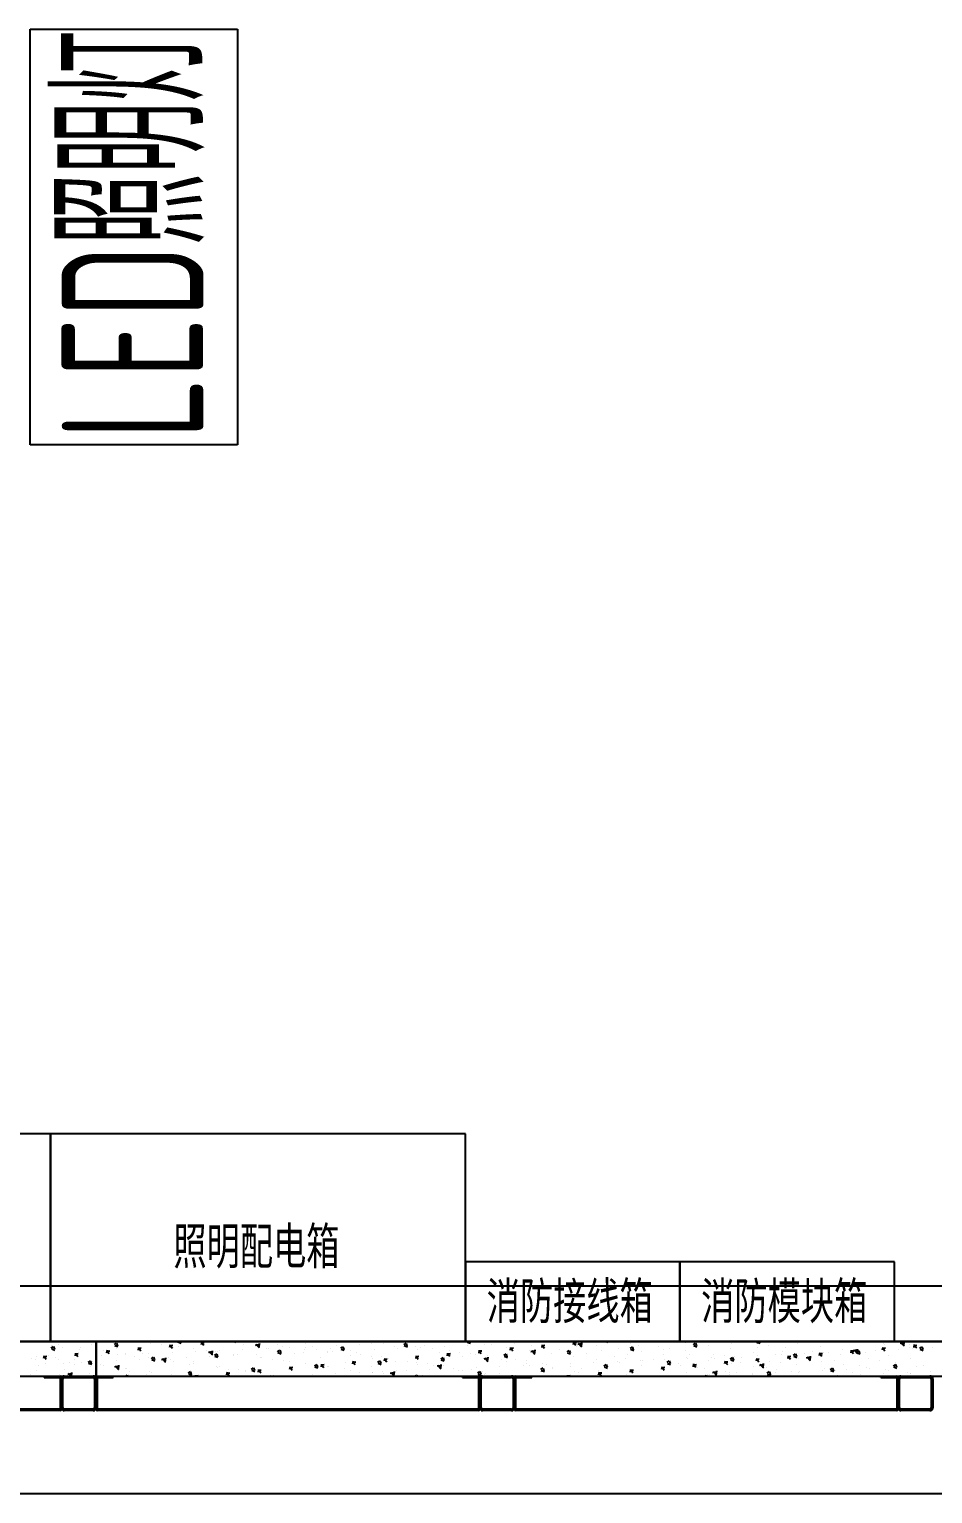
# Model space of a CAD drawing. Extents: x 758840 to 1108724, y -102573 to 143521.
# Drawn here: x 851206 to 852511, y 64583 to 66698 of the extents above; entities that cross this region are included whole.
import ezdxf

# ---------------------------------------------------------------- set-up
doc = ezdxf.new("R2010")
doc.units = 0
doc.header["$LTSCALE"] = 1000
doc.header["$MEASUREMENT"] = 0
doc.layers.add('02电气-设备', color=255, linetype='Continuous')
doc.layers.add('02电气-设备基础', color=252, linetype='Continuous')
doc.styles.add('_TEL_DIM', font='SIMPLEX', dxfattribs={"width": 0.8, "height": 3.5, "bigfont": 'HZTXT'})
doc.styles.add('Huarun_ziti', font='gbenor.shx', dxfattribs={"width": 0.7, "bigfont": 'gbcbig.shx'})

# ---------------------------------------------------------------- blocks, each defined once
blk = doc.blocks.new('BD4-PAL0101-HVPM02')
at = {"layer": '02电气-设备'}
for p, q in [((8382498, -4148199.4), (8382498, -4147599.4)), ((8382498, -4147599.4), (8382798, -4147599.4)), ((8382798, -4147599.4), (8382798, -4148199.4)), ((8382798, -4148199.4), (8382498, -4148199.4)), ((8382527.4, -4149194.4), (8382027.4, -4149194.4)), ((8382527.4, -4149494.4), (8382527.4, -4149194.4)), ((8383127.4, -4149194.4), (8382527.4, -4149194.4)), ((8382527.4, -4149194.4), (8382527.4, -4149494.4)), ((8383127.4, -4149494.4), (8383127.4, -4149194.4)), ((8383437.4, -4149379.4), (8383127.4, -4149379.4)), ((8383127.4, -4149379.4), (8383127.4, -4149494.4)), ((8383747.4, -4149379.4), (8383437.4, -4149379.4)), ((8383437.4, -4149379.4), (8383437.4, -4149494.4)), ((8383437.4, -4149494.4), (8383437.4, -4149379.4)), ((8383747.4, -4149494.4), (8383747.4, -4149379.4)), ((8381447.4, -4149494.4), (8394807.4, -4149494.4)), ((8382593.4, -4149494.4), (8381457.4, -4149494.4)), ((8382027.4, -4149494.4), (8382527.4, -4149494.4)), ((8382506.1, -4149494.4), (8382506.1, -4149494.4)), ((8382527.4, -4149494.4), (8383127.4, -4149494.4)), ((8382528.7, -4149504), (8382531.9, -4149501.9)), ((8382529.1, -4149500.8), (8382529.1, -4149500.8)), ((8382529.3, -4149505.3), (8382533.8, -4149507)), ((8382531.9, -4149501.9), (8382533.2, -4149505.8)), ((8382539, -4149499.2), (8382539, -4149499.2)), ((8382545, -4149502.9), (8382545, -4149502.9)), ((8382569, -4149506.1), (8382569, -4149506.1)), ((8382571.6, -4149503.7), (8382571.6, -4149503.7)), ((8382586.7, -4149498.7), (8382586.7, -4149498.7)), ((8382593.4, -4149494.4), (8382593.4, -4149544.4)), ((8385657.7, -4149494.4), (8382593.4, -4149494.4)), ((8382593.4, -4149544.4), (8382593.4, -4149494.4)), ((8382620, -4149499), (8382623.2, -4149496.8)), ((8382620.6, -4149500.2), (8382625, -4149501.9)), ((8382623.1, -4149496.8), (8382624.4, -4149500.7)), ((8382623.7, -4149505), (8382623.7, -4149505)), ((8382655, -4149503.2), (8382654.3, -4149507.2)), ((8382655, -4149504.3), (8382658.8, -4149503.9)), ((8382655.1, -4149504.4), (8382658.1, -4149508)), ((8382668.5, -4149495.8), (8382668.5, -4149495.8)), ((8382672.5, -4149496.9), (8382672.5, -4149496.9)), ((8382688.4, -4149499), (8382688.4, -4149499)), ((8382700.5, -4149499.3), (8382699.8, -4149503.2)), ((8382700.6, -4149499.9), (8382700.6, -4149499.9)), ((8382700.6, -4149500.3), (8382704.4, -4149500)), ((8382700.6, -4149500.4), (8382703.7, -4149504)), ((8382711.8, -4149495.2), (8382716.3, -4149496.9)), ((8382712.4, -4149502.1), (8382712.4, -4149502.1)), ((8382715.3, -4149494.4), (8382715.7, -4149495.6)), ((8382733.6, -4149504.7), (8382733.6, -4149504.7)), ((8382746.1, -4149495.3), (8382745.4, -4149499.2)), ((8382746.1, -4149496.3), (8382749.9, -4149496)), ((8382746.1, -4149496.4), (8382749.2, -4149500)), ((8382791.1, -4149494.4), (8382790.9, -4149495.3)), ((8382793.3, -4149494.4), (8382794.8, -4149496.1)), ((8382805.3, -4149505.9), (8382805.3, -4149505.9)), ((8382806.2, -4149498.9), (8382806.2, -4149498.9)), ((8382823.8, -4149499.6), (8382829.4, -4149498.7)), ((8382824.4, -4149498.3), (8382829.3, -4149503.4)), ((8382829.2, -4149497.3), (8382828.5, -4149503.3)), ((8382830.5, -4149496.8), (8382830.5, -4149496.8)), ((8382831.8, -4149495), (8382831.8, -4149495)), ((8382839.2, -4149504.5), (8382839.2, -4149504.5)), ((8382843.3, -4149505.3), (8382843.3, -4149505.3)), ((8382855.8, -4149498.2), (8382855.8, -4149498.2)), ((8382863.1, -4149501.3), (8382863.1, -4149501.3)), ((8382873.1, -4149503), (8382873.1, -4149503)), ((8382895.1, -4149505.4), (8382895.1, -4149505.4)), ((8382895.5, -4149497.7), (8382895.5, -4149497.7)), ((8382895.9, -4149503.4), (8382895.9, -4149503.4)), ((8382907, -4149501.6), (8382907, -4149501.6)), ((8382911.8, -4149505.5), (8382911.8, -4149505.5)), ((8382932.6, -4149504.1), (8382932.6, -4149504.1)), ((8382940.9, -4149500.2), (8382940.9, -4149500.2)), ((8382947.1, -4149504.2), (8382950.3, -4149502.1)), ((8382947.7, -4149505.5), (8382952.2, -4149507.2)), ((8382950.3, -4149502.1), (8382951.6, -4149505.9)), ((8382974.8, -4149498.7), (8382974.8, -4149498.7)), ((8382992, -4149497.5), (8382992, -4149497.5)), ((8382995.3, -4149505.8), (8382995.3, -4149505.8)), ((8383008.7, -4149497.3), (8383008.7, -4149497.3)), ((8383025, -4149502.3), (8383025, -4149502.3)), ((8383029.2, -4149504.4), (8383029.2, -4149504.4)), ((8383030.9, -4149494.5), (8383030.9, -4149494.5)), ((8383038.4, -4149499.1), (8383041.5, -4149497)), ((8383039, -4149500.4), (8383043.4, -4149502.1)), ((8383039.3, -4149499.5), (8383039.3, -4149499.5)), ((8383041.5, -4149497), (8383042.8, -4149500.8)), ((8383042.6, -4149495.9), (8383042.6, -4149495.9)), ((8383055.2, -4149501.6), (8383055.2, -4149501.6)), ((8383063.1, -4149503), (8383063.1, -4149503)), ((8383067.9, -4149500.9), (8383067.9, -4149500.9)), ((8383076.5, -4149494.4), (8383076.5, -4149494.4)), ((8383079.3, -4149504.7), (8383079.3, -4149504.7)), ((8383097, -4149501.5), (8383097, -4149501.5)), ((8383121.9, -4149494.4), (8383121.9, -4149494.4)), ((8383127.4, -4149494.4), (8383437.4, -4149494.4)), ((8383130.2, -4149495.3), (8383134.7, -4149497)), ((8383130.9, -4149500.1), (8383130.9, -4149500.1)), ((8383133.6, -4149494.4), (8383134.1, -4149495.7)), ((8383154.5, -4149498.9), (8383154.5, -4149498.9)), ((8383164.8, -4149498.7), (8383164.8, -4149498.7)), ((8383182.7, -4149495.5), (8383182.7, -4149495.5)), ((8383186.6, -4149503), (8383186.6, -4149503)), ((8383192.7, -4149503.2), (8383192, -4149507.2)), ((8383192.8, -4149504.2), (8383196.6, -4149503.9)), ((8383192.8, -4149504.3), (8383195.9, -4149508)), ((8383198.6, -4149497.6), (8383198.6, -4149497.6)), ((8383198.7, -4149497.2), (8383198.7, -4149497.2)), ((8383222.7, -4149500.8), (8383222.7, -4149500.8)), ((8383232.6, -4149495.8), (8383232.6, -4149495.8)), ((8383238.3, -4149499.2), (8383237.6, -4149503.2)), ((8383238.3, -4149500.2), (8383242.1, -4149499.9)), ((8383238.3, -4149500.3), (8383241.4, -4149504)), ((8383250.4, -4149494.8), (8383250.4, -4149494.8)), ((8383262.8, -4149506), (8383262.8, -4149506)), ((8383266.5, -4149494.4), (8383266.5, -4149494.4)), ((8383283.8, -4149495.2), (8383283.1, -4149499.2)), ((8383283.5, -4149495.1), (8383283.5, -4149495.1)), ((8383283.9, -4149496.3), (8383287.7, -4149495.9)), ((8383283.9, -4149496.3), (8383287, -4149500)), ((8383287.5, -4149501.2), (8383287.5, -4149501.2)), ((8383289.8, -4149498.4), (8383295.4, -4149497.5)), ((8383290.4, -4149497.1), (8383295.3, -4149502.2)), ((8383295.2, -4149496.1), (8383294.5, -4149502.1)), ((8383316.4, -4149499.9), (8383316.4, -4149499.9)), ((8383328.8, -4149494.4), (8383328.6, -4149495.2)), ((8383331.1, -4149494.4), (8383332.5, -4149496)), ((8383349, -4149504.4), (8383349, -4149504.4)), ((8383365.5, -4149504.3), (8383368.7, -4149502.2)), ((8383366, -4149496.8), (8383366, -4149496.8)), ((8383366.1, -4149505.6), (8383370.5, -4149507.3)), ((8383368.7, -4149502.2), (8383369.9, -4149506)), ((8383376.8, -4149499.9), (8383376.8, -4149499.9)), ((8383406.1, -4149502.1), (8383406.1, -4149502.1)), ((8383413.8, -4149506.3), (8383413.8, -4149506.3)), ((8383422, -4149504.2), (8383422, -4149504.2)), ((8383437.4, -4149494.4), (8383747.4, -4149494.4)), ((8383445.9, -4149496.5), (8383445.9, -4149496.5)), ((8383456.8, -4149499.2), (8383459.9, -4149497.1)), ((8383457.3, -4149500.5), (8383461.8, -4149502.2)), ((8383459.9, -4149497.1), (8383461.2, -4149501)), ((8383478, -4149500.6), (8383478, -4149500.6)), ((8383511, -4149505.3), (8383511, -4149505.3)), ((8383512.1, -4149496.8), (8383512.1, -4149496.8)), ((8383548.6, -4149495.4), (8383553.1, -4149497.1)), ((8383549.1, -4149503.1), (8383549.1, -4149503.1)), ((8383549.5, -4149498.1), (8383549.5, -4149498.1)), ((8383552, -4149494.4), (8383552.5, -4149495.9)), ((8383565.4, -4149500.2), (8383565.4, -4149500.2)), ((8383589.5, -4149503.4), (8383589.5, -4149503.4)), ((8383607.9, -4149497.5), (8383607.9, -4149497.5)), ((8383640.5, -4149502), (8383640.5, -4149502)), ((8383672.6, -4149506), (8383672.6, -4149506)), ((8383688.6, -4149506.4), (8383693.5, -4149511.5)), ((8383693.4, -4149505.4), (8383692.7, -4149511.4)), ((8383708.8, -4149496.2), (8383708.8, -4149496.2)), ((8383730.5, -4149503.1), (8383729.7, -4149507.1)), ((8383730.5, -4149504.2), (8383734.3, -4149503.8)), ((8383730.5, -4149504.3), (8383733.6, -4149507.9)), ((8383731.7, -4149497), (8383731.7, -4149497)), ((8383732.9, -4149499.4), (8383732.9, -4149499.4)), ((8383755.7, -4149497.1), (8383761.4, -4149496.3)), ((8383756.3, -4149495.9), (8383761.3, -4149501)), ((8383761.2, -4149494.9), (8383760.5, -4149500.9)), ((8383768.7, -4149503.4), (8383768.7, -4149503.4)), ((8383769.4, -4149498.2), (8383769.4, -4149498.2)), ((8383773, -4149504.7), (8383773, -4149504.7)), ((8383776, -4149499.1), (8383775.3, -4149503.1)), ((8383776.1, -4149500.2), (8383779.9, -4149499.9)), ((8383776.1, -4149500.3), (8383779.1, -4149503.9)), ((8383783.9, -4149504.5), (8383787.1, -4149502.3)), ((8383784.5, -4149505.7), (8383788.9, -4149507.4)), ((8383787, -4149502.3), (8383788.3, -4149506.2)), ((8383787.3, -4149505.3), (8383787.3, -4149505.3)), ((8383802.4, -4149503), (8383802.4, -4149503)), ((8382500.3, -4149518.8), (8382500.3, -4149518.8)), ((8382505.7, -4149520.6), (8382505.7, -4149520.6)), ((8382506.8, -4149515.6), (8382506.8, -4149515.6)), ((8382518.4, -4149515.2), (8382517.6, -4149519.2)), ((8382518.4, -4149516.2), (8382522.2, -4149515.9)), ((8382518.4, -4149516.3), (8382521.5, -4149520)), ((8382520.8, -4149525.9), (8382520.8, -4149525.9)), ((8382525.4, -4149514.5), (8382525.4, -4149514.5)), ((8382534.2, -4149517.4), (8382534.2, -4149517.4)), ((8382539.8, -4149520.3), (8382539.8, -4149520.3)), ((8382545.8, -4149525.9), (8382545.8, -4149525.9)), ((8382554.7, -4149524.5), (8382554.7, -4149524.5)), ((8382562.4, -4149520.9), (8382562.4, -4149520.9)), ((8382563.9, -4149511.2), (8382563.2, -4149515.2)), ((8382564, -4149512.3), (8382567.7, -4149511.9)), ((8382564, -4149512.3), (8382567, -4149516)), ((8382568.1, -4149515.9), (8382568.1, -4149515.9)), ((8382572.4, -4149524.8), (8382572.4, -4149524.8)), ((8382582.1, -4149524.5), (8382585.3, -4149522.4)), ((8382582.7, -4149525.8), (8382587.1, -4149527.5)), ((8382585.2, -4149522.4), (8382586.5, -4149526.2)), ((8382588.6, -4149523), (8382588.6, -4149523)), ((8382599.5, -4149527.3), (8382599.5, -4149527.3)), ((8382601.9, -4149514.5), (8382601.9, -4149514.5)), ((8382603.7, -4149507.7), (8382603.7, -4149507.7)), ((8382609.5, -4149507.2), (8382608.7, -4149511.2)), ((8382609.1, -4149511.4), (8382609.1, -4149511.4)), ((8382609.5, -4149508.3), (8382613.3, -4149507.9)), ((8382609.5, -4149508.4), (8382612.6, -4149512)), ((8382622.5, -4149521.6), (8382622.5, -4149521.6)), ((8382625, -4149513.5), (8382625, -4149513.5)), ((8382635.8, -4149513.1), (8382635.8, -4149513.1)), ((8382636.7, -4149512.5), (8382636.7, -4149512.5)), ((8382649.1, -4149516.6), (8382649.1, -4149516.6)), ((8382656.4, -4149520.2), (8382656.4, -4149520.2)), ((8382660.7, -4149511.4), (8382660.7, -4149511.4)), ((8382669.3, -4149517), (8382669.3, -4149517)), ((8382669.7, -4149511.6), (8382669.7, -4149511.6)), ((8382673.4, -4149519.4), (8382676.5, -4149517.3)), ((8382673.9, -4149520.7), (8382678.4, -4149522.4)), ((8382676.5, -4149517.3), (8382677.8, -4149521.2)), ((8382688.2, -4149520.6), (8382693.9, -4149519.7)), ((8382688.8, -4149519.3), (8382693.8, -4149524.5)), ((8382689.2, -4149521.9), (8382689.2, -4149521.9)), ((8382690.3, -4149518.7), (8382690.3, -4149518.7)), ((8382693.7, -4149518.3), (8382693, -4149524.4)), ((8382697.8, -4149517.7), (8382697.8, -4149517.7)), ((8382701.4, -4149521), (8382701.4, -4149521)), ((8382703.6, -4149510.2), (8382703.6, -4149510.2)), ((8382705.1, -4149524), (8382705.1, -4149524)), ((8382724.2, -4149517.3), (8382724.2, -4149517.3)), ((8382729.1, -4149527.2), (8382729.1, -4149527.2)), ((8382734.4, -4149525.8), (8382734.4, -4149525.8)), ((8382734.8, -4149524.1), (8382734.8, -4149524.1)), ((8382737.5, -4149508.8), (8382737.5, -4149508.8)), ((8382752.5, -4149507.4), (8382752.5, -4149507.4)), ((8382756, -4149510.1), (8382761.7, -4149509.2)), ((8382756.6, -4149508.8), (8382761.6, -4149513.9)), ((8382758, -4149515.9), (8382758, -4149515.9)), ((8382761.4, -4149507.8), (8382760.7, -4149513.9)), ((8382764.6, -4149514.4), (8382767.8, -4149512.2)), ((8382765.2, -4149515.6), (8382769.6, -4149517.3)), ((8382766.2, -4149509.1), (8382766.2, -4149509.1)), ((8382767.8, -4149512.2), (8382769, -4149516.1)), ((8382768.4, -4149509.5), (8382768.4, -4149509.5)), ((8382771.4, -4149507.3), (8382771.4, -4149507.3)), ((8382791.9, -4149514.4), (8382791.9, -4149514.4)), ((8382792.5, -4149512.7), (8382792.5, -4149512.7)), ((8382798.3, -4149513.2), (8382798.3, -4149513.2)), ((8382825.8, -4149513), (8382825.8, -4149513)), ((8382831.2, -4149518), (8382831.2, -4149518)), ((8382832.6, -4149518), (8382832.6, -4149518)), ((8382848.5, -4149520), (8382848.5, -4149520)), ((8382855.9, -4149509.3), (8382859, -4149507.1)), ((8382856.4, -4149510.5), (8382860.9, -4149512.3)), ((8382859, -4149507.2), (8382860.3, -4149511)), ((8382859.7, -4149511.6), (8382859.7, -4149511.6)), ((8382863.8, -4149522.4), (8382863.8, -4149522.4)), ((8382872.5, -4149523.2), (8382872.5, -4149523.2)), ((8382880.3, -4149511.6), (8382880.3, -4149511.6)), ((8382893.6, -4149510.1), (8382893.6, -4149510.1)), ((8382895.9, -4149526.5), (8382895.9, -4149526.5)), ((8382909.2, -4149529.8), (8382912.4, -4149527.6)), ((8382917.3, -4149518), (8382917.3, -4149518)), ((8382919.5, -4149527.1), (8382918.7, -4149531.1)), ((8382927.5, -4149508.7), (8382927.5, -4149508.7)), ((8382928.1, -4149510.1), (8382928.1, -4149510.1)), ((8382935.9, -4149508.7), (8382935.9, -4149508.7)), ((8382954.4, -4149524.4), (8382954.4, -4149524.4)), ((8382960.7, -4149514.6), (8382960.7, -4149514.6)), ((8382961.4, -4149507.3), (8382961.4, -4149507.3)), ((8382965, -4149523.1), (8382964.3, -4149527.1)), ((8382965.1, -4149524.2), (8382968.9, -4149523.8)), ((8382965.1, -4149524.2), (8382968.1, -4149527.9)), ((8382969.6, -4149510.4), (8382969.6, -4149510.4)), ((8382976, -4149514), (8382976, -4149514)), ((8382991.9, -4149516.1), (8382991.9, -4149516.1)), ((8382992.8, -4149518.7), (8382992.8, -4149518.7)), ((8383000.5, -4149524.7), (8383003.6, -4149522.5)), ((8383001.1, -4149525.9), (8383005.5, -4149527.7)), ((8383003.6, -4149522.5), (8383004.9, -4149526.4)), ((8383006.6, -4149516.8), (8383006.6, -4149516.8)), ((8383010.6, -4149519.1), (8383009.8, -4149523.1)), ((8383010.6, -4149520.2), (8383014.4, -4149519.8)), ((8383010.6, -4149520.3), (8383013.7, -4149523.9)), ((8383015.9, -4149519.2), (8383015.9, -4149519.2)), ((8383025.8, -4149523.4), (8383025.8, -4149523.4)), ((8383043.7, -4149523.1), (8383043.7, -4149523.1)), ((8383056.1, -4149515.1), (8383055.4, -4149519.1)), ((8383056, -4149524.5), (8383056, -4149524.5)), ((8383056.2, -4149516.2), (8383059.9, -4149515.9)), ((8383056.2, -4149516.3), (8383059.2, -4149519.9)), ((8383057.6, -4149506.7), (8383057.6, -4149506.7)), ((8383071.9, -4149526.6), (8383071.9, -4149526.6)), ((8383089.7, -4149510.8), (8383089.7, -4149510.8)), ((8383091.7, -4149519.6), (8383094.9, -4149517.5)), ((8383092.3, -4149520.9), (8383096.8, -4149522.6)), ((8383094.9, -4149517.5), (8383096.2, -4149521.3)), ((8383101.6, -4149511.2), (8383100.9, -4149515.1)), ((8383101.7, -4149512.2), (8383105.5, -4149511.9)), ((8383101.7, -4149512.3), (8383104.8, -4149515.9)), ((8383104.9, -4149507.3), (8383104.9, -4149507.3)), ((8383119.4, -4149510), (8383119.4, -4149510)), ((8383122.7, -4149515.6), (8383122.7, -4149515.6)), ((8383135.3, -4149512.1), (8383135.3, -4149512.1)), ((8383142, -4149513.6), (8383142, -4149513.6)), ((8383147.2, -4149507.2), (8383146.5, -4149511.2)), ((8383147.2, -4149508.2), (8383151, -4149507.9)), ((8383147.3, -4149508.3), (8383150.3, -4149511.9)), ((8383154.2, -4149519.4), (8383159.9, -4149518.5)), ((8383154.8, -4149518.1), (8383159.8, -4149523.3)), ((8383155.3, -4149520), (8383155.3, -4149520)), ((8383159.6, -4149517.1), (8383158.9, -4149523.2)), ((8383159.3, -4149515.3), (8383159.3, -4149515.3)), ((8383179, -4149520), (8383179, -4149520)), ((8383183, -4149514.5), (8383186.2, -4149512.4)), ((8383183.6, -4149515.8), (8383188, -4149517.5)), ((8383186.1, -4149512.4), (8383187.4, -4149516.2)), ((8383187.3, -4149524.1), (8383187.3, -4149524.1)), ((8383199.4, -4149520.6), (8383199.4, -4149520.6)), ((8383215.3, -4149522.6), (8383215.3, -4149522.6)), ((8383216, -4149526.3), (8383216, -4149526.3)), ((8383219.6, -4149507.7), (8383219.6, -4149507.7)), ((8383222, -4149508.9), (8383227.6, -4149508)), ((8383222.6, -4149507.6), (8383227.5, -4149512.7)), ((8383227.4, -4149506.6), (8383226.7, -4149512.6)), ((8383239.4, -4149525.8), (8383239.4, -4149525.8)), ((8383252.2, -4149512.2), (8383252.2, -4149512.2)), ((8383274.3, -4149509.4), (8383277.4, -4149507.3)), ((8383274.8, -4149510.7), (8383279.3, -4149512.4)), ((8383277.4, -4149507.3), (8383278.7, -4149511.1)), ((8383278.7, -4149508.1), (8383278.7, -4149508.1)), ((8383278.9, -4149526.8), (8383278.9, -4149526.8)), ((8383284.2, -4149516.3), (8383284.2, -4149516.3)), ((8383302.7, -4149511.3), (8383302.7, -4149511.3)), ((8383312.8, -4149525.4), (8383312.8, -4149525.4)), ((8383317.2, -4149521), (8383317.2, -4149521)), ((8383324.5, -4149507.5), (8383324.5, -4149507.5)), ((8383342.8, -4149516.6), (8383342.8, -4149516.6)), ((8383346.7, -4149524), (8383346.7, -4149524)), ((8383349.8, -4149525.5), (8383349.8, -4149525.5)), ((8383358.7, -4149518.7), (8383358.7, -4149518.7)), ((8383361.5, -4149513.9), (8383361.5, -4149513.9)), ((8383380.6, -4149522.5), (8383380.6, -4149522.5)), ((8383381.1, -4149508.4), (8383381.1, -4149508.4)), ((8383382.8, -4149521.8), (8383382.8, -4149521.8)), ((8383398.6, -4149520.2), (8383398.6, -4149520.2)), ((8383414.1, -4149513.2), (8383414.1, -4149513.2)), ((8383414.5, -4149521.1), (8383414.5, -4149521.1)), ((8383418.9, -4149524.8), (8383422, -4149522.7)), ((8383419.4, -4149526.1), (8383423.9, -4149527.8)), ((8383422, -4149522.7), (8383423.3, -4149526.5)), ((8383422.9, -4149527.1), (8383422.9, -4149527.1)), ((8383435.6, -4149526.6), (8383435.6, -4149526.6)), ((8383446.1, -4149507.3), (8383446.1, -4149507.3)), ((8383446.7, -4149517.7), (8383446.7, -4149517.7)), ((8383448.4, -4149519.7), (8383448.4, -4149519.7)), ((8383450.8, -4149512.6), (8383450.8, -4149512.6)), ((8383457.2, -4149527), (8383456.5, -4149531)), ((8383478.8, -4149521.7), (8383478.8, -4149521.7)), ((8383482.3, -4149518.2), (8383482.3, -4149518.2)), ((8383486.2, -4149512.6), (8383486.2, -4149512.6)), ((8383487.9, -4149519), (8383487.9, -4149519)), ((8383502.8, -4149523.1), (8383502, -4149527)), ((8383502.1, -4149514.7), (8383502.1, -4149514.7)), ((8383502.8, -4149524.1), (8383506.6, -4149523.8)), ((8383502.8, -4149524.2), (8383505.9, -4149527.8)), ((8383510.1, -4149519.7), (8383513.3, -4149517.6)), ((8383510.7, -4149521), (8383515.1, -4149522.7)), ((8383511.8, -4149526.5), (8383511.8, -4149526.5)), ((8383513.3, -4149517.6), (8383514.6, -4149521.4)), ((8383516.2, -4149516.8), (8383516.2, -4149516.8)), ((8383524.9, -4149525.3), (8383524.9, -4149525.3)), ((8383526.1, -4149517.9), (8383526.1, -4149517.9)), ((8383543.6, -4149509.8), (8383543.6, -4149509.8)), ((8383548.3, -4149519.1), (8383547.6, -4149523.1)), ((8383548.3, -4149520.1), (8383552.1, -4149519.8)), ((8383548.4, -4149520.2), (8383551.4, -4149523.9)), ((8383550.1, -4149515.4), (8383550.1, -4149515.4)), ((8383553, -4149527.4), (8383558, -4149532.6)), ((8383557.8, -4149526.4), (8383557.1, -4149532.5)), ((8383566.2, -4149523.2), (8383566.2, -4149523.2)), ((8383575.7, -4149513.9), (8383575.7, -4149513.9)), ((8383582.1, -4149525.3), (8383582.1, -4149525.3)), ((8383584, -4149513.9), (8383584, -4149513.9)), ((8383586.2, -4149509.5), (8383586.2, -4149509.5)), ((8383593.8, -4149515.1), (8383593.1, -4149519.1)), ((8383593.9, -4149516.1), (8383597.7, -4149515.8)), ((8383593.9, -4149516.2), (8383597, -4149519.9)), ((8383601.4, -4149514.6), (8383604.5, -4149512.5)), ((8383602, -4149515.9), (8383606.4, -4149517.6)), ((8383604.5, -4149512.5), (8383605.8, -4149516.4)), ((8383608.6, -4149518.6), (8383608.6, -4149518.6)), ((8383617.9, -4149512.5), (8383617.9, -4149512.5)), ((8383620.2, -4149518.2), (8383625.8, -4149517.3)), ((8383620.8, -4149516.9), (8383625.7, -4149522)), ((8383623.2, -4149515.8), (8383623.2, -4149515.8)), ((8383625.6, -4149515.9), (8383624.9, -4149521.9)), ((8383629.6, -4149508.7), (8383629.6, -4149508.7)), ((8383639.4, -4149511.1), (8383638.7, -4149515.1)), ((8383639.4, -4149512.1), (8383643.2, -4149511.8)), ((8383639.4, -4149512.2), (8383642.5, -4149515.9)), ((8383641.3, -4149523.1), (8383641.3, -4149523.1)), ((8383645.5, -4149510.7), (8383645.5, -4149510.7)), ((8383651.8, -4149511.1), (8383651.8, -4149511.1)), ((8383660.2, -4149522.2), (8383660.2, -4149522.2)), ((8383669.5, -4149513.9), (8383669.5, -4149513.9)), ((8383673.3, -4149527.2), (8383673.3, -4149527.2)), ((8383684.9, -4149507.1), (8383684.2, -4149511.1)), ((8383685, -4149508.2), (8383688.8, -4149507.8)), ((8383685, -4149508.2), (8383688.1, -4149511.9)), ((8383685.7, -4149509.6), (8383685.7, -4149509.6)), ((8383688, -4149507.7), (8383693.6, -4149506.8)), ((8383692.6, -4149509.5), (8383695.8, -4149507.4)), ((8383693.2, -4149510.8), (8383697.7, -4149512.5)), ((8383695.8, -4149507.4), (8383697.1, -4149511.3)), ((8383705.5, -4149510.8), (8383705.5, -4149510.8)), ((8383709.6, -4149519.2), (8383709.6, -4149519.2)), ((8383719.5, -4149508.2), (8383719.5, -4149508.2)), ((8383725.5, -4149521.3), (8383725.5, -4149521.3)), ((8383738.1, -4149515.3), (8383738.1, -4149515.3)), ((8383749.6, -4149524.5), (8383749.6, -4149524.5)), ((8383753.4, -4149506.8), (8383753.4, -4149506.8)), ((8383770.2, -4149519.3), (8383770.2, -4149519.3)), ((8383788.9, -4149506.8), (8383788.9, -4149506.8)), ((8381457.4, -4149544.4), (8382593.4, -4149544.4)), ((8382498.3, -4149542.5), (8382498.3, -4149542.5)), ((8382507.6, -4149536.7), (8382507.6, -4149536.7)), ((8382510.2, -4149528.5), (8382510.2, -4149528.5)), ((8382518.4, -4149546.4), (8382518.4, -4149544.4)), ((8382518.4, -4149544.4), (8382541.2, -4149544.4)), ((8382518.4, -4149546.4), (8382541.2, -4149546.4)), ((8382540.6, -4149541.5), (8382540.6, -4149541.5)), ((8382541.4, -4149546.6), (8382541.4, -4149592.2)), ((8382543.4, -4149592.2), (8382543.4, -4149546.6)), ((8382543.4, -4149546.6), (8382543.4, -4149592.2)), ((8382543.4, -4149590.4), (8382543.4, -4149548.4)), ((8382545.4, -4149590.4), (8382545.4, -4149548.4)), ((8382547.2, -4149534.8), (8382547.2, -4149534.8)), ((8382547.4, -4149544.4), (8382589.4, -4149544.4)), ((8382547.4, -4149546.4), (8382589.4, -4149546.4)), ((8382552.7, -4149541.6), (8382558.4, -4149540.7)), ((8382553.3, -4149540.3), (8382557.2, -4149544.4)), ((8382558.1, -4149539.4), (8382557.6, -4149544.4)), ((8382561.7, -4149528), (8382561.7, -4149528)), ((8382584.2, -4149541.2), (8382584.2, -4149541.2)), ((8382585.7, -4149531.1), (8382585.7, -4149531.1)), ((8382591.4, -4149548.4), (8382591.4, -4149590.4)), ((8382593.4, -4149544.4), (8385657.7, -4149544.4)), ((8382593.4, -4149592.2), (8382593.4, -4149546.6)), ((8382593.4, -4149548.4), (8382593.4, -4149590.4)), ((8382595.4, -4149592.2), (8382595.4, -4149546.6)), ((8382595.6, -4149544.4), (8382618.4, -4149544.4)), ((8382595.6, -4149546.4), (8382618.4, -4149546.4)), ((8382604.5, -4149528.9), (8382604.5, -4149528.9)), ((8382618.4, -4149546.4), (8382618.4, -4149544.4)), ((8382620.5, -4149531.1), (8382626.1, -4149530.2)), ((8382621.1, -4149529.8), (8382626, -4149535)), ((8382625.9, -4149528.8), (8382625.2, -4149534.9)), ((8382625.8, -4149536.4), (8382625.8, -4149536.4)), ((8382636.4, -4149544.4), (8382638.6, -4149542.9)), ((8382636.5, -4149533.6), (8382636.5, -4149533.6)), ((8382637.5, -4149533.6), (8382637.5, -4149533.6)), ((8382638.6, -4149542.9), (8382639.1, -4149544.4)), ((8382641.7, -4149538.5), (8382641.7, -4149538.5)), ((8382665.8, -4149541.7), (8382665.8, -4149541.7)), ((8382670.1, -4149538.1), (8382670.1, -4149538.1)), ((8382673.5, -4149540), (8382673.5, -4149540)), ((8382702.1, -4149542.2), (8382702.1, -4149542.2)), ((8382726.7, -4149539.9), (8382729.9, -4149537.8)), ((8382727.3, -4149541.2), (8382731.7, -4149542.9)), ((8382729.9, -4149537.8), (8382731.1, -4149541.6)), ((8382737.3, -4149543), (8382737, -4149544.4)), ((8382737.3, -4149544.1), (8382741.1, -4149543.7)), ((8382737.3, -4149544.2), (8382737.5, -4149544.4)), ((8382767, -4149530.3), (8382767, -4149530.3)), ((8382769.2, -4149532.5), (8382769.2, -4149532.5)), ((8382771.8, -4149530.5), (8382771.8, -4149530.5)), ((8382782.8, -4149539), (8382782.1, -4149543)), ((8382782.9, -4149540.1), (8382786.7, -4149539.8)), ((8382782.9, -4149540.2), (8382785.9, -4149543.8)), ((8382785.1, -4149534.6), (8382785.1, -4149534.6)), ((8382799, -4149534.3), (8382799, -4149534.3)), ((8382808.9, -4149536.8), (8382808.9, -4149536.8)), ((8382809.2, -4149537.7), (8382809.2, -4149537.7)), ((8382818, -4149534.8), (8382821.1, -4149532.7)), ((8382818.5, -4149536.1), (8382823, -4149537.8)), ((8382821.1, -4149532.7), (8382822.4, -4149536.6)), ((8382828.4, -4149535.1), (8382827.6, -4149539)), ((8382828.4, -4149536.1), (8382832.2, -4149535.8)), ((8382828.4, -4149536.2), (8382831.5, -4149539.8)), ((8382832, -4149539.1), (8382832, -4149539.1)), ((8382845.9, -4149543.2), (8382845.9, -4149543.2)), ((8382849.3, -4149543), (8382849.3, -4149543)), ((8382864.6, -4149543.6), (8382864.6, -4149543.6)), ((8382872.1, -4149544), (8382872.1, -4149544)), ((8382873.9, -4149531.1), (8382873.2, -4149535.1)), ((8382874, -4149532.1), (8382877.8, -4149531.8)), ((8382874, -4149532.2), (8382877, -4149535.9)), ((8382906, -4149542.6), (8382906, -4149542.6)), ((8382909.8, -4149531), (8382914.2, -4149532.7)), ((8382912.4, -4149527.6), (8382913.7, -4149531.5)), ((8382912.6, -4149528.5), (8382912.6, -4149528.5)), ((8382919.5, -4149528.1), (8382923.3, -4149527.8)), ((8382919.5, -4149528.2), (8382922.6, -4149531.9)), ((8382928.5, -4149530.6), (8382928.5, -4149530.6)), ((8382928.9, -4149531.3), (8382928.9, -4149531.3)), ((8382939.9, -4149541.2), (8382939.9, -4149541.2)), ((8382952.6, -4149533.8), (8382952.6, -4149533.8)), ((8382961.5, -4149535.7), (8382961.5, -4149535.7)), ((8382973.8, -4149539.7), (8382973.8, -4149539.7)), ((8382991.4, -4149530.7), (8382991.4, -4149530.7)), ((8382992.7, -4149539), (8382992.7, -4149539)), ((8382993.6, -4149539.8), (8382993.6, -4149539.8)), ((8383007.7, -4149538.3), (8383007.7, -4149538.3)), ((8383008.6, -4149541.1), (8383008.6, -4149541.1)), ((8383018.7, -4149540.4), (8383024.3, -4149539.5)), ((8383019.3, -4149539.1), (8383024.2, -4149544.3)), ((8383024.1, -4149538.1), (8383023.4, -4149544.2)), ((8383028.4, -4149537.1), (8383028.4, -4149537.1)), ((8383032.6, -4149544.3), (8383032.6, -4149544.3)), ((8383041.6, -4149536.9), (8383041.6, -4149536.9)), ((8383055, -4149544.4), (8383057, -4149543)), ((8383057, -4149543), (8383057.4, -4149544.4)), ((8383058.4, -4149527.9), (8383058.4, -4149527.9)), ((8383065.5, -4149543.4), (8383065.5, -4149543.4)), ((8383075.5, -4149535.4), (8383075.5, -4149535.4)), ((8383080.7, -4149529.5), (8383080.7, -4149529.5)), ((8383086.4, -4149529.9), (8383092.1, -4149529)), ((8383087, -4149528.6), (8383092, -4149533.8)), ((8383090.5, -4149532), (8383090.5, -4149532)), ((8383091.9, -4149527.6), (8383091.2, -4149533.7)), ((8383096, -4149529.8), (8383096, -4149529.8)), ((8383109.4, -4149534), (8383109.4, -4149534)), ((8383117.7, -4149535.8), (8383117.7, -4149535.8)), ((8383123.1, -4149546.4), (8383123.1, -4149544.4)), ((8383123.1, -4149544.4), (8383145.9, -4149544.4)), ((8383123.1, -4149546.4), (8383145.9, -4149546.4)), ((8383123.4, -4149536.7), (8383123.4, -4149536.7)), ((8383136.1, -4149535.1), (8383136.1, -4149535.1)), ((8383143.3, -4149532.6), (8383143.3, -4149532.6)), ((8383145.1, -4149540.1), (8383148.3, -4149537.9)), ((8383145.7, -4149541.3), (8383150.1, -4149543)), ((8383146.1, -4149546.6), (8383146.1, -4149592.2)), ((8383148.1, -4149592.2), (8383148.1, -4149546.6)), ((8383148.1, -4149546.6), (8383148.1, -4149592.2)), ((8383148.1, -4149590.4), (8383148.1, -4149548.4)), ((8383148.2, -4149537.9), (8383149.5, -4149541.8)), ((8383150.1, -4149590.4), (8383150.1, -4149548.4)), ((8383152, -4149537.2), (8383152, -4149537.2)), ((8383152.1, -4149544.4), (8383194.1, -4149544.4)), ((8383152.1, -4149546.4), (8383194.1, -4149546.4)), ((8383154.8, -4149542.2), (8383154.8, -4149542.2)), ((8383156, -4149541.2), (8383156, -4149541.2)), ((8383176, -4149540.3), (8383176, -4149540.3)), ((8383177.2, -4149531.1), (8383177.2, -4149531.1)), ((8383196.1, -4149548.4), (8383196.1, -4149590.4)), ((8383198.1, -4149592.2), (8383198.1, -4149546.6)), ((8383198.1, -4149548.4), (8383198.1, -4149590.4)), ((8383200.1, -4149592.2), (8383200.1, -4149546.6)), ((8383200.3, -4149544.4), (8383223.1, -4149544.4)), ((8383200.3, -4149546.4), (8383223.1, -4149546.4)), ((8383211.1, -4149529.7), (8383211.1, -4149529.7)), ((8383220.3, -4149528.9), (8383220.3, -4149528.9)), ((8383223.1, -4149546.4), (8383223.1, -4149544.4)), ((8383236.3, -4149535), (8383239.5, -4149532.8)), ((8383236.9, -4149536.3), (8383241.4, -4149538)), ((8383239.5, -4149532.9), (8383240.8, -4149536.7)), ((8383245, -4149528.3), (8383245, -4149528.3)), ((8383252.9, -4149533.3), (8383252.9, -4149533.3)), ((8383253.1, -4149532.7), (8383253.1, -4149532.7)), ((8383275, -4149543), (8383274.8, -4149544.4)), ((8383275.1, -4149544), (8383278.9, -4149543.7)), ((8383275.1, -4149544.1), (8383275.3, -4149544.4)), ((8383279.5, -4149531.1), (8383279.5, -4149531.1)), ((8383285, -4149537.4), (8383285, -4149537.4)), ((8383290.1, -4149539), (8383290.1, -4149539)), ((8383295.4, -4149533.2), (8383295.4, -4149533.2)), ((8383318, -4149542.2), (8383318, -4149542.2)), ((8383319.4, -4149536.4), (8383319.4, -4149536.4)), ((8383320.6, -4149539), (8383319.8, -4149543)), ((8383320.6, -4149540), (8383324.4, -4149539.7)), ((8383320.6, -4149540.1), (8383323.7, -4149543.8)), ((8383327.6, -4149529.9), (8383330.8, -4149527.8)), ((8383328.2, -4149531.2), (8383332.6, -4149532.9)), ((8383330.8, -4149527.8), (8383332, -4149531.6)), ((8383359.5, -4149541.6), (8383359.5, -4149541.6)), ((8383366.1, -4149535), (8383365.4, -4149539)), ((8383366.2, -4149536.1), (8383370, -4149535.7)), ((8383366.2, -4149536.1), (8383369.2, -4149539.8)), ((8383375.4, -4149543.7), (8383375.4, -4149543.7)), ((8383381.9, -4149529.6), (8383381.9, -4149529.6)), ((8383411.7, -4149531), (8383410.9, -4149535)), ((8383411.7, -4149532.1), (8383415.5, -4149531.7)), ((8383411.7, -4149532.2), (8383414.8, -4149535.8)), ((8383414.9, -4149534.3), (8383414.9, -4149534.3)), ((8383438.8, -4149529.2), (8383438.8, -4149529.2)), ((8383447.5, -4149538.8), (8383447.5, -4149538.8)), ((8383457.3, -4149528.1), (8383461.1, -4149527.8)), ((8383457.3, -4149528.2), (8383460.3, -4149531.8)), ((8383462.8, -4149532.4), (8383462.8, -4149532.4)), ((8383472.6, -4149532.9), (8383472.6, -4149532.9)), ((8383473.6, -4149544.4), (8383475.4, -4149543.2)), ((8383474.4, -4149543.4), (8383474.4, -4149543.4)), ((8383475.4, -4149543.2), (8383475.8, -4149544.4)), ((8383479.6, -4149542.9), (8383479.6, -4149542.9)), ((8383484.6, -4149539.2), (8383490.3, -4149538.3)), ((8383485.2, -4149537.9), (8383490.2, -4149543.1)), ((8383490.1, -4149536.9), (8383489.4, -4149543)), ((8383502.9, -4149537.7), (8383502.9, -4149537.7)), ((8383508.3, -4149542), (8383508.3, -4149542)), ((8383509.7, -4149539.3), (8383509.7, -4149539.3)), ((8383518.8, -4149539.8), (8383518.8, -4149539.8)), ((8383542.2, -4149540.6), (8383542.2, -4149540.6)), ((8383542.9, -4149542.9), (8383542.9, -4149542.9)), ((8383544.4, -4149531), (8383544.4, -4149531)), ((8383552.4, -4149528.7), (8383558.1, -4149527.8)), ((8383561.9, -4149531.7), (8383561.9, -4149531.7)), ((8383563.5, -4149540.2), (8383566.6, -4149538.1)), ((8383564.1, -4149541.5), (8383568.5, -4149543.2)), ((8383566.6, -4149538.1), (8383567.9, -4149541.9)), ((8383576.1, -4149539.1), (8383576.1, -4149539.1)), ((8383576.4, -4149535), (8383576.4, -4149535)), ((8383599, -4149538.1), (8383599, -4149538.1)), ((8383606.2, -4149528.4), (8383606.2, -4149528.4)), ((8383609.4, -4149539.8), (8383609.4, -4149539.8)), ((8383610, -4149537.7), (8383610, -4149537.7)), ((8383642, -4149544.3), (8383642, -4149544.3)), ((8383643.9, -4149536.3), (8383643.9, -4149536.3)), ((8383646.3, -4149533.7), (8383646.3, -4149533.7)), ((8383654.7, -4149535.1), (8383657.9, -4149533)), ((8383655.3, -4149536.4), (8383659.8, -4149538.1)), ((8383657.9, -4149533), (8383659.2, -4149536.8)), ((8383662.2, -4149535.8), (8383662.2, -4149535.8)), ((8383664.4, -4149543.4), (8383664.4, -4149543.4)), ((8383677.8, -4149534.8), (8383677.8, -4149534.8)), ((8383686.2, -4149539), (8383686.2, -4149539)), ((8383697.3, -4149528.6), (8383697.3, -4149528.6)), ((8383698.3, -4149541.9), (8383698.3, -4149541.9)), ((8383706.3, -4149531.9), (8383706.3, -4149531.9)), ((8383711.7, -4149533.4), (8383711.7, -4149533.4)), ((8383726.3, -4149544.2), (8383726.3, -4149544.2)), ((8383727.7, -4149546.4), (8383727.7, -4149544.4)), ((8383727.7, -4149544.4), (8383750.5, -4149544.4)), ((8383727.7, -4149546.4), (8383750.5, -4149546.4)), ((8383732.2, -4149540.5), (8383732.2, -4149540.5)), ((8383734.3, -4149534.9), (8383734.3, -4149534.9)), ((8383738.9, -4149536.4), (8383738.9, -4149536.4)), ((8383745.6, -4149532), (8383745.6, -4149532)), ((8383746, -4149530), (8383749.2, -4149527.9)), ((8383746.6, -4149531.3), (8383751, -4149533)), ((8383749.1, -4149527.9), (8383750.4, -4149531.7)), ((8383750.7, -4149546.6), (8383750.7, -4149592.2)), ((8383752.7, -4149592.2), (8383752.7, -4149546.6)), ((8383752.7, -4149546.6), (8383752.7, -4149592.2)), ((8383752.7, -4149590.4), (8383752.7, -4149548.4)), ((8383754.7, -4149590.4), (8383754.7, -4149548.4)), ((8383756.7, -4149544.4), (8383798.7, -4149544.4)), ((8383756.7, -4149546.4), (8383798.7, -4149546.4)), ((8383766.1, -4149539.1), (8383766.1, -4149539.1)), ((8383771, -4149540.5), (8383771, -4149540.5)), ((8383771.3, -4149541.3), (8383771.3, -4149541.3)), ((8383779.5, -4149530.5), (8383779.5, -4149530.5)), ((8383789.7, -4149529.7), (8383789.7, -4149529.7)), ((8383800, -4149537.6), (8383800, -4149537.6)), ((8383800.7, -4149548.4), (8383800.7, -4149590.4)), ((8383802.7, -4149592.2), (8383802.7, -4149546.6)), ((8383802.7, -4149548.4), (8383802.7, -4149590.4)), ((8382541.2, -4149592.4), (8381997.6, -4149592.4)), ((8382541.2, -4149594.4), (8381997.6, -4149594.4)), ((8382589.4, -4149592.4), (8382547.4, -4149592.4)), ((8382589.4, -4149594.4), (8382547.4, -4149594.4)), ((8383145.9, -4149592.4), (8382595.6, -4149592.4)), ((8383145.9, -4149594.4), (8382595.6, -4149594.4)), ((8383194.1, -4149592.4), (8383152.1, -4149592.4)), ((8383194.1, -4149594.4), (8383152.1, -4149594.4)), ((8383750.5, -4149592.4), (8383200.3, -4149592.4)), ((8383750.5, -4149594.4), (8383200.3, -4149594.4)), ((8383798.7, -4149592.4), (8383756.7, -4149592.4)), ((8383798.7, -4149594.4), (8383756.7, -4149594.4))]:
    blk.add_line(p, q, dxfattribs=at)
for centre, radius, start, end in [((8382541.2, -4149546.6), 2.2, 0, 90), ((8382541.2, -4149546.6), 0.2, 0, 90), ((8382547.4, -4149548.4), 4, 90, 180), ((8382547.4, -4149548.4), 2, 90, 180), ((8382589.4, -4149548.4), 4, 0, 90), ((8382589.4, -4149548.4), 2, 0, 90), ((8382595.6, -4149546.6), 2.2, 90, 180), ((8382595.6, -4149546.6), 0.2, 90, 180), ((8383145.9, -4149546.6), 2.2, 0, 90), ((8383145.9, -4149546.6), 0.2, 0, 90), ((8383152.1, -4149548.4), 4, 90, 180), ((8383152.1, -4149548.4), 2, 90, 180), ((8383194.1, -4149548.4), 4, 0, 90), ((8383194.1, -4149548.4), 2, 0, 90), ((8383200.3, -4149546.6), 2.2, 90, 180), ((8383200.3, -4149546.6), 0.2, 90, 180), ((8383750.5, -4149546.6), 2.2, 0, 90), ((8383750.5, -4149546.6), 0.2, 0, 90), ((8383756.7, -4149548.4), 4, 90, 180), ((8383756.7, -4149548.4), 2, 90, 180), ((8383798.7, -4149548.4), 4, 0, 90), ((8383798.7, -4149548.4), 2, 0, 90), ((8382547.4, -4149590.4), 4, 180, 270), ((8382547.4, -4149590.4), 2, 180, 270), ((8382589.4, -4149590.4), 2, 270, 0), ((8382589.4, -4149590.4), 4, 270, 0), ((8383152.1, -4149590.4), 4, 180, 270), ((8383152.1, -4149590.4), 2, 180, 270), ((8383194.1, -4149590.4), 4, 270, 0), ((8383194.1, -4149590.4), 2, 270, 0), ((8383756.7, -4149590.4), 4, 180, 270), ((8383756.7, -4149590.4), 2, 180, 270), ((8383798.7, -4149590.4), 4, 270, 0), ((8383798.7, -4149590.4), 2, 270, 0), ((8382541.2, -4149592.2), 0.2, 270, 0), ((8382541.2, -4149592.2), 2.2, 270, 0), ((8382595.6, -4149592.2), 2.2, 180, 270), ((8382595.6, -4149592.2), 0.2, 180, 270), ((8383145.9, -4149592.2), 0.2, 270, 0), ((8383145.9, -4149592.2), 2.2, 270, 0), ((8383200.3, -4149592.2), 2.2, 180, 270), ((8383200.3, -4149592.2), 0.2, 180, 270), ((8383750.5, -4149592.2), 0.2, 270, 0), ((8383750.5, -4149592.2), 2.2, 270, 0)]:
    blk.add_arc(centre, radius, start, end, dxfattribs=at)
at = {"layer": '02电气-设备', "style": 'Huarun_ziti', "width": 0.7}
blk.add_text('LED照明灯', height=204.8, rotation=90, dxfattribs=at).set_placement((8382748.6, -4148191.7))
at = {"layer": '02电气-设备', "style": '_TEL_DIM', "width": 0.8}
for s, p in [('照明配电箱', (8382705.2, -4149388.7)), ('消防接线箱', (8383158.1, -4149468)), ('消防模块箱', (8383468.1, -4149468))]:
    blk.add_text(s, height=60, dxfattribs=at).set_placement(p)

msp = doc.modelspace()

# ---------------------------------------------------------------- linework, layer by layer
at = {"layer": '02电气-设备基础'}
msp.add_lwpolyline([(901460.28, 64582.52), (847360.28, 64582.52), (847360.28, 64882.52), (901460.28, 64882.52)], close=True, dxfattribs=at)

# ---------------------------------------------------------------- block references
at = {"layer": '02电气-设备'}
msp.add_blockref('BD4-PAL0101-HVPM02', (-7531291.39, 4214296.89, 0), dxfattribs=at)

doc.saveas('drawing.dxf')
